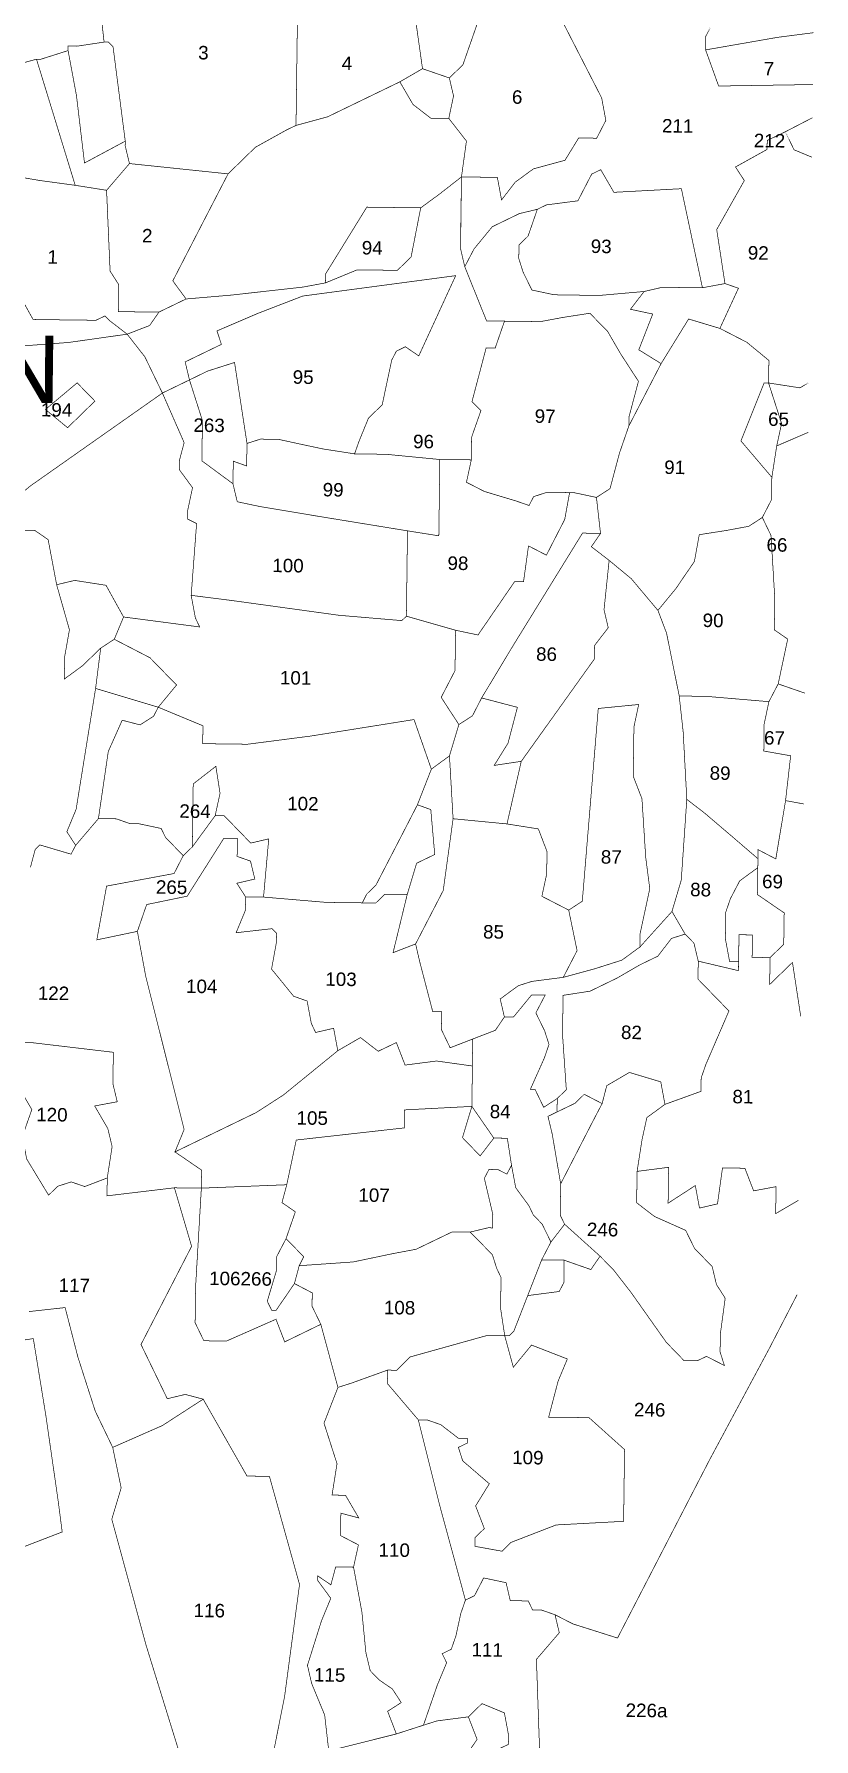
# Model space of a CAD drawing. Header units: metres. Extents: x 259278 to 277237, y 2171369 to 2185379.
# Drawn here: x 276532 to 277221, y 2176650 to 2178156 of the extents above; entities that cross this region are included whole.
import ezdxf

# ---------------------------------------------------------------- set-up
doc = ezdxf.new("R2010")
doc.units = ezdxf.units.M
doc.header["$MEASUREMENT"] = 0
for name, color, linetype in [('SURVEY NO.', 7, 'Continuous'), ('SURVEY PLOT BOUNDARY', 35, 'Continuous'), ('VILLAGE NAME', 3, 'Continuous')]:
    doc.layers.add(name, color=color, linetype=linetype)
doc.styles.add('PDF Arial', font='arial.ttf')

msp = doc.modelspace()

# ---------------------------------------------------------------- linework, layer by layer
at = {"layer": 'SURVEY PLOT BOUNDARY', "lineweight": 18, "const_width": 0.595}
for points in [[(276944.4, 2178255.5), (276980, 2178255), (276983.4, 2178211.4), (276987.3, 2178199.4), (276979, 2178175.7), (276967, 2178168), (276923.4, 2178164.6), (276911, 2178129), (276899, 2178117.3), (276875.3, 2178125.5), (276868, 2178177.2), (276804.5, 2178170.1), (276780.9, 2178182.3), (276762, 2178257.9), (276774, 2178261.7), (276809.7, 2178265.2), (276817.8, 2178277), (276845.3, 2178260.8), (276849.7, 2178292.4), (276885.2, 2178280.1), (276885, 2178264.2)], [(276899, 2178117.3), (276911, 2178129), (276923.4, 2178164.6), (276967, 2178168), (276979, 2178175.7), (276987.3, 2178199.4), (276983.4, 2178211.4), (277019.1, 2178206.9), (277018.7, 2178175.2), (276998.7, 2178167.6), (277033.5, 2178099.7), (277037.2, 2178079.8), (277029.1, 2178064.1), (277013.2, 2178064.3), (277001.1, 2178044.6), (276973.2, 2178037), (276957.2, 2178025.3), (276945.1, 2178009.6), (276941.4, 2178029.5), (276909.7, 2178029.9), (276914.1, 2178061.6), (276898.5, 2178081.6), (276902.7, 2178101.4)], [(276763.6, 2178075.4), (276764.9, 2178174.6), (276780.9, 2178182.3), (276804.5, 2178170.1), (276868, 2178177.2), (276875.3, 2178125.5), (276855.3, 2178113.9), (276791.5, 2178083)], [(276568.6, 2178022.5), (276534.4, 2178133.9), (276538.4, 2178133.9), (276562.3, 2178141.5), (276569.7, 2178101.8), (276576.8, 2178042.2), (276612.8, 2178061.5), (276612.7, 2178057.6), (276616.5, 2178041.7), (276596.3, 2178018.1)], [(276612.8, 2178061.5), (276576.8, 2178042.2), (276569.7, 2178101.8), (276562.3, 2178141.5), (276562.3, 2178145.5), (276570.2, 2178145.4), (276594.1, 2178149), (276598, 2178149), (276602, 2178145)], [(276614.5, 2177891), (276562.9, 2177883.7), (276384.3, 2177870.2), (276322.2, 2177978.1), (276346.5, 2178017.4), (276362.7, 2178037), (276354.8, 2178045.1), (276383.2, 2178092.3), (276534.4, 2178133.9), (276568.6, 2178022.5), (276537, 2178026.8), (276461.8, 2178039.7), (276461.4, 2178008), (276461.2, 2177992.1), (276429.2, 2177968.8), (276445, 2177964.6), (276484.6, 2177964.1), (276500.4, 2177959.9), (276515.9, 2177931.9), (276531.4, 2177904), (276567.1, 2177903.5), (276586.9, 2177903.3), (276594.9, 2177907.1), (276598.8, 2177903.1)], [(276898.5, 2178081.6), (276882.6, 2178081.8), (276866.9, 2178093.9), (276855.3, 2178113.9), (276875.3, 2178125.5), (276899, 2178117.3), (276902.7, 2178101.4)], [(276898.5, 2178081.6), (276914.1, 2178061.6), (276909.7, 2178029.9), (276889.7, 2178014.3), (276873.7, 2178002.6), (276826.1, 2178003.2), (276789.7, 2177944.2), (276789.6, 2177936.3), (276769.7, 2177932.6), (276706.2, 2177925.5), (276666.5, 2177922.1), (276654.8, 2177938.1), (276683.2, 2177993.2), (276699.5, 2178024.7), (276703.6, 2178032.6), (276727.7, 2178056.1), (276755.6, 2178071.6), (276763.6, 2178075.4), (276791.5, 2178083), (276855.3, 2178113.9), (276866.9, 2178093.9), (276882.6, 2178081.8)], [(277195.7, 2178069.8), (277203.4, 2178053.9), (277219.2, 2178047.3), (277203.4, 2178053.9)], [(276568.6, 2178022.5), (276596.3, 2178018.1), (276599.4, 2177946.7), (276607.1, 2177934.7), (276606.8, 2177910.9), (276642.5, 2177910.5), (276634.4, 2177898.7), (276614.5, 2177891), (276598.8, 2177903.1), (276594.9, 2177907.1), (276586.9, 2177903.3), (276567.1, 2177903.5), (276531.4, 2177904), (276515.9, 2177931.9), (276500.4, 2177959.9), (276484.6, 2177964.1), (276445, 2177964.6), (276429.2, 2177968.8), (276461.2, 2177992.1), (276461.4, 2178008), (276461.8, 2178039.7), (276537, 2178026.8)], [(276703.6, 2178032.6), (276699.5, 2178024.7), (276683.2, 2177993.2), (276654.8, 2177938.1), (276666.5, 2177922.1), (276642.5, 2177910.5), (276606.8, 2177910.9), (276607.1, 2177934.7), (276599.4, 2177946.7), (276596.3, 2178018.1), (276616.5, 2178041.7)], [(276947.7, 2177902.5), (276939.5, 2177878.8), (276931.5, 2177878.9), (276919, 2177831.5), (276926.9, 2177823.5), (276922.7, 2177811.6), (276918.6, 2177799.8), (276918.4, 2177780), (276890.6, 2177780.3), (276843.1, 2177784.9), (276815.3, 2177785.3), (276819.5, 2177797.1), (276827.6, 2177816.9), (276839.7, 2177828.6), (276843.9, 2177848.4), (276848.1, 2177868.1), (276852.2, 2177876), (276860.2, 2177879.9), (276872, 2177871.8), (276904.6, 2177942.7), (276769.6, 2177924.7), (276729.7, 2177909.3), (276693.8, 2177893.9), (276697.7, 2177882), (276665.7, 2177866.5), (276669.5, 2177850.6), (276645.6, 2177839), (276630.1, 2177871), (276614.5, 2177891), (276634.4, 2177898.7), (276642.5, 2177910.5), (276666.5, 2177922.1), (276706.2, 2177925.5), (276769.7, 2177932.6), (276789.6, 2177936.3), (276817.5, 2177947.8), (276853.1, 2177947.4), (276865.2, 2177959.1), (276873.7, 2178002.6), (276889.7, 2178014.3), (276909.7, 2178029.9), (276909.1, 2177986.3), (276908.9, 2177966.5), (276912.6, 2177950.6), (276931.9, 2177902.7)], [(277032.7, 2178036.3), (277044.3, 2178016.3), (277103.9, 2178019.5), (277122.5, 2177932), (277086.9, 2177932.4), (277071, 2177928.7), (277031.3, 2177925.2), (276991.6, 2177925.8), (276971.9, 2177930), (276964.1, 2177945.9), (276960.3, 2177957.9), (276960.5, 2177969.8), (276968.5, 2177977.6), (276976.7, 2178001.3), (276984.7, 2178005.2), (277012.5, 2178008.8), (277024.7, 2178032.4)], [(276865.2, 2177959.1), (276853.1, 2177947.4), (276817.5, 2177947.8), (276789.6, 2177936.3), (276789.7, 2177944.2), (276826.1, 2178003.2), (276873.7, 2178002.6)], [(277071, 2177928.7), (277058.9, 2177913), (277078.6, 2177908.8), (277066.3, 2177877.2), (277086, 2177865), (277057.5, 2177809.9), (277057.6, 2177817.8), (277066, 2177849.4), (277050.4, 2177873.4), (277038.8, 2177893.4), (277023.1, 2177909.5), (276999.3, 2177905.8), (276979.4, 2177902.1), (276947.7, 2177902.5), (276931.9, 2177902.7), (276912.6, 2177950.6), (276920.8, 2177966.3), (276936.9, 2177985.9), (276960.8, 2177997.5), (276976.7, 2178001.3), (276968.5, 2177977.6), (276960.5, 2177969.8), (276960.3, 2177957.9), (276964.1, 2177945.9), (276971.9, 2177930), (276991.6, 2177925.8), (277031.3, 2177925.2)], [(276904.6, 2177942.7), (276872, 2177871.8), (276860.2, 2177879.9), (276852.2, 2177876), (276848.1, 2177868.1), (276843.9, 2177848.4), (276839.7, 2177828.6), (276827.6, 2177816.9), (276819.5, 2177797.1), (276815.3, 2177785.3), (276787.6, 2177789.6), (276767.9, 2177793.8), (276748.1, 2177798.1), (276732.2, 2177798.3), (276720.3, 2177794.5), (276713, 2177842.1), (276709.3, 2177866), (276685.5, 2177858.4), (276669.5, 2177850.6), (276665.7, 2177866.5), (276697.7, 2177882), (276693.8, 2177893.9), (276729.7, 2177909.3), (276769.6, 2177924.7)], [(277137.9, 2177896.1), (277110.3, 2177904.4), (277086, 2177865), (277066.3, 2177877.2), (277078.6, 2177908.8), (277058.9, 2177913), (277071, 2177928.7), (277086.9, 2177932.4), (277122.5, 2177932), (277142.4, 2177935.7), (277154.3, 2177931.6)], [(277057.5, 2177809.9), (277049.3, 2177786.2), (277045.1, 2177770.4), (277040.9, 2177754.6), (277028.9, 2177746.8), (277009.2, 2177751), (277005.2, 2177751.1), (276985.4, 2177751.4), (276973.4, 2177747.5), (276969.4, 2177739.7), (276957.5, 2177743.8), (276929.9, 2177752.1), (276914.1, 2177760.2), (276918.4, 2177780), (276918.6, 2177799.8), (276922.7, 2177811.6), (276926.9, 2177823.5), (276919, 2177831.5), (276931.5, 2177878.9), (276939.5, 2177878.8), (276947.7, 2177902.5), (276979.4, 2177902.1), (276999.3, 2177905.8), (277023.1, 2177909.5), (277038.8, 2177893.4), (277050.4, 2177873.4), (277066, 2177849.4), (277057.6, 2177817.8)], [(277175.4, 2177729.1), (277163.4, 2177721.3), (277143.5, 2177717.6), (277119.7, 2177713.9), (277115.4, 2177690.2), (277107.3, 2177678.4), (277099.3, 2177666.6), (277083.2, 2177647), (277059.7, 2177675), (277040.1, 2177691.2), (277024.4, 2177703.3), (277032.5, 2177715), (277028.9, 2177746.8), (277040.9, 2177754.6), (277045.1, 2177770.4), (277049.3, 2177786.2), (277057.5, 2177809.9), (277086, 2177865), (277110.3, 2177904.4), (277137.9, 2177896.1), (277161.6, 2177883.9), (277181.2, 2177867.8), (277180.9, 2177847.9), (277177, 2177848), (277156.5, 2177796.7), (277183.8, 2177764.6), (277183.5, 2177744.8)], [(276630.1, 2177871), (276645.6, 2177839), (276529.5, 2177757.3), (276505.5, 2177737.8), (276473.5, 2177722.3), (276465.5, 2177714.5), (276433.5, 2177695.1), (276405.7, 2177691.5), (276381.9, 2177687.8), (276374.2, 2177707.8), (276326.7, 2177712.3), (276302.9, 2177708.7), (276255.2, 2177697.4), (276263.8, 2177752.8), (276283.7, 2177760.5), (276340, 2177819.2), (276356.2, 2177842.8), (276384.3, 2177870.2), (276562.9, 2177883.7), (276614.5, 2177891)], [(276707.9, 2177758.9), (276680.5, 2177779.1), (276680.8, 2177806.9), (276680.9, 2177814.8), (276669.5, 2177850.6), (276685.5, 2177858.4), (276709.3, 2177866), (276713, 2177842.1), (276720.3, 2177794.5), (276720, 2177774.6), (276708.2, 2177778.8)], [(276707.9, 2177758.9), (276711.7, 2177743), (276731.5, 2177738.8), (276782.9, 2177730.2), (276862, 2177717.3), (276861.1, 2177641.9), (276857, 2177638), (276801.6, 2177642.7), (276706.6, 2177655.8), (276671, 2177660.3), (276675.8, 2177723.7), (276667.9, 2177727.7), (276668, 2177735.7), (276672.2, 2177755.4), (276660.5, 2177771.4), (276660.6, 2177779.4), (276664.8, 2177795.2), (276645.6, 2177839), (276669.5, 2177850.6), (276680.9, 2177814.8), (276680.8, 2177806.9), (276680.5, 2177779.1)], [(276611.3, 2177641.2), (276595.8, 2177669.2), (276568.1, 2177673.5), (276552.2, 2177669.7), (276544.7, 2177709.5), (276533, 2177717.6), (276509.2, 2177717.9), (276473.5, 2177722.3), (276505.5, 2177737.8), (276529.5, 2177757.3), (276645.6, 2177839), (276664.8, 2177795.2), (276660.6, 2177779.4), (276660.5, 2177771.4), (276672.2, 2177755.4), (276668, 2177735.7), (276667.9, 2177727.7), (276675.8, 2177723.7), (276671, 2177660.3), (276674.7, 2177640.4), (276678.5, 2177632.4)], [(276586, 2177831.9), (276570.3, 2177848), (276542.3, 2177824.5), (276561.9, 2177808.4)], [(276586, 2177831.9), (276561.9, 2177808.4), (276542.3, 2177824.5), (276570.3, 2177848)], [(277183.8, 2177764.6), (277156.5, 2177796.7), (277177, 2177848), (277180.9, 2177847.9), (277192.4, 2177812.1), (277188.1, 2177792.3)], [(277216.6, 2177848.3), (277208.6, 2177843.6), (277180.9, 2177847.9), (277208.6, 2177843.6)], [(276815.3, 2177785.3), (276843.1, 2177784.9), (276890.6, 2177780.3), (276889.7, 2177712.9), (276862, 2177717.3), (276782.9, 2177730.2), (276731.5, 2177738.8), (276711.7, 2177743), (276707.9, 2177758.9), (276708.2, 2177778.8), (276720, 2177774.6), (276720.3, 2177794.5), (276732.2, 2177798.3), (276748.1, 2177798.1), (276767.9, 2177793.8), (276787.6, 2177789.6)], [(276918.4, 2177780), (276914.1, 2177760.2), (276929.9, 2177752.1), (276957.5, 2177743.8), (276969.4, 2177739.7), (276973.4, 2177747.5), (276985.4, 2177751.4), (277005.2, 2177751.1), (277000.9, 2177727.4), (276984.7, 2177695.8), (276968.9, 2177704), (276964.5, 2177672.3), (276956.6, 2177672.4), (276924.3, 2177625.3), (276904.5, 2177629.5), (276861.1, 2177641.9), (276862, 2177717.3), (276889.7, 2177712.9), (276890.6, 2177780.3)], [(277028.9, 2177746.8), (277032.5, 2177715), (277016.6, 2177715.3), (276955.9, 2177616.9), (276927.5, 2177569.7), (276919.4, 2177553.9), (276907.4, 2177546.2), (276891.8, 2177570.2), (276904, 2177593.8), (276904.5, 2177629.5), (276924.3, 2177625.3), (276956.6, 2177672.4), (276964.5, 2177672.3), (276968.9, 2177704), (276984.7, 2177695.8), (277000.9, 2177727.4), (277005.2, 2177751.1), (277009.2, 2177751)], [(277181.2, 2177566.4), (277125.8, 2177571.1), (277102, 2177571.4), (277090.8, 2177627), (277083.2, 2177647), (277099.3, 2177666.6), (277107.3, 2177678.4), (277115.4, 2177690.2), (277119.7, 2177713.9), (277143.5, 2177717.6), (277163.4, 2177721.3), (277175.4, 2177729.1), (277183.1, 2177713.1), (277186.4, 2177657.5), (277186, 2177629.8), (277197.8, 2177621.7), (277189.4, 2177582.1)], [(276927.5, 2177569.7), (276955.9, 2177616.9), (277016.6, 2177715.3), (277032.5, 2177715), (277024.4, 2177703.3), (277040.1, 2177691.2), (277035.6, 2177647.6), (277039.3, 2177631.7), (277027.2, 2177616), (277027.1, 2177604.1), (276962.5, 2177513.7), (276938.6, 2177510.1), (276950.8, 2177529.7), (276959.1, 2177561.4)], [(276949.9, 2177458.4), (276962.5, 2177513.7), (277027.1, 2177604.1), (277027.2, 2177616), (277039.3, 2177631.7), (277035.6, 2177647.6), (277040.1, 2177691.2), (277059.7, 2177675), (277083.2, 2177647), (277090.8, 2177627), (277102, 2177571.4), (277105.5, 2177539.6), (277108.7, 2177480.1), (277103.8, 2177408.8), (277095.6, 2177381.1), (277067.4, 2177349.8), (277067.5, 2177361.7), (277076, 2177401.2), (277072.4, 2177429), (277069.1, 2177480.6), (277061.4, 2177500.5), (277062, 2177544.1), (277066.2, 2177563.9), (277030.5, 2177560.4), (277016.4, 2177390.1), (277004.4, 2177382.3), (276980.7, 2177394.5), (276985, 2177414.3), (276985.2, 2177434.1), (276977.6, 2177454)], [(276591.1, 2177613.7), (276575, 2177598.1), (276559, 2177586.4), (276559.3, 2177606.2), (276563.5, 2177629.9), (276552.2, 2177669.7), (276568.1, 2177673.5), (276595.8, 2177669.2), (276611.3, 2177641.2), (276603.1, 2177621.5)], [(276904.5, 2177629.5), (276904, 2177593.8), (276891.8, 2177570.2), (276907.4, 2177546.2), (276899.1, 2177518.5), (276883.1, 2177506.8), (276867.8, 2177550.6), (276776.4, 2177536), (276720.8, 2177528.8), (276681.2, 2177529.3), (276681.4, 2177545.1), (276641.9, 2177561.5), (276658.1, 2177581.1), (276634.6, 2177605.2), (276603.1, 2177621.5), (276611.3, 2177641.2), (276678.5, 2177632.4), (276674.7, 2177640.4), (276671, 2177660.3), (276706.6, 2177655.8), (276801.6, 2177642.7), (276857, 2177638), (276861.1, 2177641.9)], [(276586.6, 2177578.1), (276591.1, 2177613.7), (276603.1, 2177621.5), (276634.6, 2177605.2), (276658.1, 2177581.1), (276641.9, 2177561.5)], [(276641.9, 2177561.5), (276637.9, 2177553.6), (276625.9, 2177545.9), (276610.1, 2177550), (276597.8, 2177522.4), (276589.1, 2177463.1), (276569, 2177439.5), (276561.2, 2177451.5), (276569.4, 2177471.3), (276586.6, 2177578.1)], [(276962.5, 2177513.7), (276949.9, 2177458.4), (276902.3, 2177463), (276899.1, 2177518.5), (276907.4, 2177546.2), (276919.4, 2177553.9), (276927.5, 2177569.7), (276959.1, 2177561.4), (276950.8, 2177529.7), (276938.6, 2177510.1)], [(277067.4, 2177349.8), (277051.4, 2177338.1), (277027.5, 2177330.5), (276999.6, 2177322.9), (277011.8, 2177346.5), (277004.4, 2177382.3), (277016.4, 2177390.1), (277030.5, 2177560.4), (277066.2, 2177563.9), (277062, 2177544.1), (277061.4, 2177500.5), (277069.1, 2177480.6), (277072.4, 2177429), (277076, 2177401.2), (277067.5, 2177361.7)], [(277195.9, 2177479), (277187.3, 2177427.5), (277171.6, 2177435.7), (277171.5, 2177427.7), (277148, 2177447.9), (277124.4, 2177468), (277108.7, 2177480.1), (277105.5, 2177539.6), (277102, 2177571.4), (277125.8, 2177571.1), (277181.2, 2177566.4), (277177, 2177546.6), (277176.7, 2177522.8), (277200.4, 2177518.6)], [(276883.1, 2177506.8), (276870.8, 2177475.3), (276858.6, 2177451.6), (276834.2, 2177404.4), (276826.1, 2177396.5), (276822.1, 2177388.7), (276790.4, 2177389.1), (276734.9, 2177393.8), (276739.5, 2177445.2), (276723.6, 2177441.5), (276700.2, 2177465.6), (276692.2, 2177465.7), (276696.5, 2177485.5), (276692.8, 2177509.3), (276672.8, 2177493.7), (276672.2, 2177450.1), (276672.1, 2177438.2), (276664, 2177430.4), (276648.4, 2177446.4), (276644.5, 2177454.4), (276624.7, 2177458.6), (276616.8, 2177458.7), (276605, 2177462.9), (276589.1, 2177463.1), (276597.8, 2177522.4), (276610.1, 2177550), (276625.9, 2177545.9), (276637.9, 2177553.6), (276641.9, 2177561.5), (276681.4, 2177545.1), (276681.2, 2177529.3), (276720.8, 2177528.8), (276776.4, 2177536), (276867.8, 2177550.6)], [(276869.2, 2177352.4), (276849.3, 2177344.7), (276861.8, 2177396.1), (276870.1, 2177423.7), (276886.1, 2177431.4), (276882.6, 2177471.1), (276870.8, 2177475.3), (276883.1, 2177506.8), (276899.1, 2177518.5), (276902.3, 2177463), (276893.6, 2177399.6)], [(276692.2, 2177465.7), (276672.1, 2177438.2), (276672.2, 2177450.1), (276672.8, 2177493.7), (276692.8, 2177509.3), (276696.5, 2177485.5)], [(276861.8, 2177396.1), (276842, 2177396.3), (276834, 2177388.5), (276822.1, 2177388.7), (276826.1, 2177396.5), (276834.2, 2177404.4), (276858.6, 2177451.6), (276870.8, 2177475.3), (276882.6, 2177471.1), (276886.1, 2177431.4), (276870.1, 2177423.7)], [(277171.5, 2177427.7), (277171.4, 2177419.8), (277155.4, 2177408.1), (277147.2, 2177392.4), (277143.1, 2177380.5), (277142.8, 2177356.7), (277146.5, 2177336.8), (277154.4, 2177336.7), (277154.3, 2177328.8), (277118.8, 2177337.2), (277115, 2177353.1), (277107.2, 2177361.1), (277095.6, 2177381.1), (277103.8, 2177408.8), (277108.7, 2177480.1), (277124.4, 2177468), (277148, 2177447.9)], [(276623.5, 2177363.5), (276587.7, 2177356), (276596.3, 2177403.5), (276655.9, 2177414.6), (276664, 2177430.4), (276672.1, 2177438.2), (276692.2, 2177465.7), (276700.2, 2177465.6), (276723.6, 2177441.5), (276739.5, 2177445.2), (276734.9, 2177393.8), (276719.1, 2177394), (276711.3, 2177406), (276727.2, 2177409.7), (276723.4, 2177425.6), (276711.6, 2177429.7), (276711.8, 2177445.6), (276699.9, 2177445.8), (276667.5, 2177394.6), (276631.7, 2177387.2)], [(277004.4, 2177382.3), (277011.8, 2177346.5), (276999.6, 2177322.9), (276971.8, 2177319.3), (276959.9, 2177315.5), (276943.9, 2177303.8), (276947.6, 2177287.9), (276939.6, 2177276.1), (276919.6, 2177268.4), (276899.7, 2177260.7), (276892, 2177276.7), (276892.2, 2177292.6), (276884.3, 2177292.7), (276872.9, 2177336.4), (276869.2, 2177352.4), (276893.6, 2177399.6), (276902.3, 2177463), (276949.9, 2177458.4), (276977.6, 2177454), (276985.2, 2177434.1), (276985, 2177414.3), (276980.7, 2177394.5)], [(276719.1, 2177394), (276718.9, 2177382.1), (276710.7, 2177362.3), (276742.5, 2177365.9), (276746.4, 2177361.9), (276746.3, 2177353.9), (276742, 2177330.2), (276761.5, 2177306.2), (276773.4, 2177302), (276777.1, 2177282.2), (276780.9, 2177274.2), (276796.8, 2177277.9), (276800.5, 2177258.1), (276752.5, 2177219), (276728.5, 2177203.5), (276656.7, 2177168.7), (276664.8, 2177188.5), (276630.9, 2177323.7), (276623.5, 2177363.5), (276631.7, 2177387.2), (276667.5, 2177394.6), (276699.9, 2177445.8), (276711.8, 2177445.6), (276711.6, 2177429.7), (276723.4, 2177425.6), (276727.2, 2177409.7), (276711.3, 2177406)], [(277182.2, 2177340.3), (277166.4, 2177340.6), (277166.6, 2177360.4), (277154.8, 2177360.5), (277154.4, 2177336.7), (277146.5, 2177336.8), (277142.8, 2177356.7), (277143.1, 2177380.5), (277147.2, 2177392.4), (277155.4, 2177408.1), (277171.4, 2177419.8), (277171.1, 2177396), (277194.7, 2177379.8), (277194.3, 2177352.1)], [(276734.9, 2177393.8), (276790.4, 2177389.1), (276822.1, 2177388.7), (276834, 2177388.5), (276842, 2177396.3), (276861.8, 2177396.1), (276849.3, 2177344.7), (276869.2, 2177352.4), (276872.9, 2177336.4), (276884.3, 2177292.7), (276892.2, 2177292.6), (276892, 2177276.7), (276899.7, 2177260.7), (276919.6, 2177268.4), (276919.3, 2177244.6), (276887.7, 2177249), (276859.9, 2177245.4), (276852.2, 2177265.3), (276836.2, 2177257.6), (276820.5, 2177269.7), (276800.5, 2177258.1), (276796.8, 2177277.9), (276780.9, 2177274.2), (276777.1, 2177282.2), (276773.4, 2177302), (276761.5, 2177306.2), (276742, 2177330.2), (276746.3, 2177353.9), (276746.4, 2177361.9), (276742.5, 2177365.9), (276710.7, 2177362.3), (276718.9, 2177382.1), (276719.1, 2177394)], [(276994.3, 2177215.9), (276982.3, 2177208.1), (276974.6, 2177224.1), (276970.6, 2177224.1), (276982.9, 2177251.7), (276987, 2177263.6), (276983.2, 2177275.5), (276975.4, 2177291.5), (276983.6, 2177307.2), (276971.7, 2177307.4), (276955.6, 2177287.8), (276947.6, 2177287.9), (276943.9, 2177303.8), (276959.9, 2177315.5), (276971.8, 2177319.3), (276999.6, 2177322.9), (277027.5, 2177330.5), (277051.4, 2177338.1), (277067.4, 2177349.8), (277095.6, 2177381.1), (277107.2, 2177361.1), (277095.2, 2177357.3), (277083.1, 2177341.6), (277067.2, 2177333.9), (277047.2, 2177322.3), (277023.3, 2177310.7), (276999.4, 2177307), (276999, 2177271.4), (277002.3, 2177223.7)], [(277118.8, 2177337.2), (277118.6, 2177321.3), (277145.9, 2177293.2), (277125.5, 2177245.9), (277121.4, 2177234.1), (277121.2, 2177222.2), (277089.4, 2177210.7), (277085.7, 2177230.6), (277058, 2177238.9), (277038, 2177227.2), (277033.9, 2177211.4), (277018.1, 2177219.6), (277010.1, 2177211.7), (276994.1, 2177204), (276994.3, 2177215.9), (277002.3, 2177223.7), (276999, 2177271.4), (276999.4, 2177307), (277023.3, 2177310.7), (277047.2, 2177322.3), (277067.2, 2177333.9), (277083.1, 2177341.6), (277095.2, 2177357.3), (277107.2, 2177361.1), (277115, 2177353.1)], [(276974.6, 2177224.1), (276982.3, 2177208.1), (276994.3, 2177215.9), (276994.1, 2177204), (276986.1, 2177200.1), (276989.9, 2177184.2), (276997.3, 2177140.5), (276997, 2177116.7), (276996.9, 2177112.8), (277000.8, 2177104.8), (276988.7, 2177089.1), (276980.9, 2177105), (276973.1, 2177113.1), (276969.3, 2177121.1), (276957.6, 2177137.1), (276953.9, 2177156.9), (276950.2, 2177180.8), (276938.3, 2177180.9), (276918.9, 2177208.9), (276919.2, 2177232.7), (276919.3, 2177244.6), (276919.6, 2177268.4), (276939.6, 2177276.1), (276947.6, 2177287.9), (276955.6, 2177287.8), (276971.7, 2177307.4), (276983.6, 2177307.2), (276975.4, 2177291.5), (276983.2, 2177275.5), (276987, 2177263.6), (276982.9, 2177251.7), (276970.6, 2177224.1)], [(276596.9, 2177145.7), (276577, 2177138.1), (276565.1, 2177142.2), (276553.2, 2177138.4), (276545.1, 2177130.5), (276525.7, 2177162.5), (276522, 2177182.4), (276526.1, 2177194.2), (276530.3, 2177206.1), (276518.6, 2177226.1), (276502.8, 2177226.3), (276491.2, 2177254.2), (276495.4, 2177266), (276527.1, 2177265.6), (276602.3, 2177256.7), (276602.1, 2177244.8), (276601.9, 2177228.9), (276605.7, 2177213), (276585.8, 2177209.3), (276597.4, 2177189.3), (276601.2, 2177173.4)], [(276820.5, 2177269.7), (276836.2, 2177257.6), (276852.2, 2177265.3), (276859.9, 2177245.4), (276887.7, 2177249), (276919.3, 2177244.6), (276919.2, 2177232.7), (276918.9, 2177208.9), (276859.3, 2177205.8), (276859.1, 2177189.9), (276763.8, 2177179.2), (276755.4, 2177139.7), (276680, 2177136.7), (276680.2, 2177152.6), (276656.7, 2177168.7), (276728.5, 2177203.5), (276752.5, 2177219), (276800.5, 2177258.1)], [(277064.8, 2177151.5), (277064.4, 2177123.8), (277080.1, 2177111.7), (277107.7, 2177099.4), (277115.5, 2177083.5), (277131.1, 2177067.4), (277134.9, 2177051.5), (277142.6, 2177039.5), (277138.3, 2177007.8), (277138.1, 2176992), (277141.9, 2176980), (277126.1, 2176988.1), (277118.1, 2176984.3), (277106.2, 2176984.4), (277090.6, 2177000.5), (277059.5, 2177044.5), (277043.9, 2177064.6), (277032.1, 2177076.6), (277000.8, 2177104.8), (276996.9, 2177112.8), (276997, 2177116.7), (276997.3, 2177140.5), (277025.7, 2177195.7), (277033.9, 2177211.4), (277038, 2177227.2), (277058, 2177238.9), (277085.7, 2177230.6), (277089.4, 2177210.7), (277073.4, 2177199), (277069.1, 2177179.2)], [(277033.9, 2177211.4), (277025.7, 2177195.7), (276997.3, 2177140.5), (276989.9, 2177184.2), (276986.1, 2177200.1), (276994.1, 2177204), (277010.1, 2177211.7), (277018.1, 2177219.6)], [(276938.3, 2177180.9), (276950.2, 2177180.8), (276953.9, 2177156.9), (276949.8, 2177149.1), (276941.9, 2177153.1), (276934, 2177153.2), (276929.9, 2177145.4), (276937.4, 2177113.5), (276937.3, 2177101.6), (276933.3, 2177101.7), (276917.4, 2177097.9), (276901.6, 2177098.1), (276869.6, 2177082.7), (276849.8, 2177079), (276814, 2177071.5), (276766.4, 2177068.2), (276770.4, 2177076.1), (276754.8, 2177092.1), (276763, 2177115.8), (276751.2, 2177123.9), (276755.4, 2177139.7), (276763.8, 2177179.2), (276859.1, 2177189.9), (276859.3, 2177205.8), (276918.9, 2177208.9), (276910.6, 2177181.3), (276926.2, 2177165.2)], [(276938.3, 2177180.9), (276926.2, 2177165.2), (276910.6, 2177181.3), (276918.9, 2177208.9)], [(276988.7, 2177089.1), (276980.5, 2177073.3), (276968.2, 2177041.8), (276955.9, 2177010.2), (276951.9, 2177006.3), (276947.9, 2177006.3), (276944.3, 2177030.2), (276944.6, 2177057.9), (276940.8, 2177065.9), (276937, 2177077.9), (276917.4, 2177097.9), (276933.3, 2177101.7), (276937.3, 2177101.6), (276937.4, 2177113.5), (276929.9, 2177145.4), (276934, 2177153.2), (276941.9, 2177153.1), (276949.8, 2177149.1), (276953.9, 2177156.9), (276957.6, 2177137.1), (276969.3, 2177121.1), (276973.1, 2177113.1), (276980.9, 2177105)], [(276754.8, 2177092.1), (276746.6, 2177076.4), (276746.5, 2177064.5), (276738.2, 2177036.8), (276742.1, 2177028.8), (276746, 2177028.8), (276762.2, 2177052.4), (276777.9, 2177044.2), (276777.8, 2177032.3), (276785.5, 2177016.4), (276753.6, 2177000.9), (276745.9, 2177020.9), (276702.1, 2177001.6), (276682.2, 2177001.9), (276674.5, 2177017.8), (276674.9, 2177049.5), (276680, 2177136.7), (276755.4, 2177139.7), (276751.2, 2177123.9), (276763, 2177115.8)], [(276947.9, 2177006.3), (276932.1, 2177006.5), (276864.4, 2176987.6), (276852.4, 2176975.8), (276844.5, 2176976), (276812.6, 2176964.5), (276800.6, 2176960.7), (276785.5, 2177016.4), (276777.8, 2177032.3), (276777.9, 2177044.2), (276762.2, 2177052.4), (276766.4, 2177068.2), (276814, 2177071.5), (276849.8, 2177079), (276869.6, 2177082.7), (276901.6, 2177098.1), (276917.4, 2177097.9), (276937, 2177077.9), (276940.8, 2177065.9), (276944.6, 2177057.9), (276944.3, 2177030.2)], [(277032.1, 2177076.6), (277024, 2177064.8), (277012.2, 2177068.9), (277000.3, 2177073.1), (276980.5, 2177073.3), (276988.7, 2177089.1), (277000.8, 2177104.8)], [(276766.4, 2177068.2), (276762.2, 2177052.4), (276746, 2177028.8), (276742.1, 2177028.8), (276738.2, 2177036.8), (276746.5, 2177064.5), (276746.6, 2177076.4), (276754.8, 2177092.1), (276770.4, 2177076.1)], [(277000.3, 2177073.1), (277000.1, 2177053.2), (276996, 2177045.4), (276968.2, 2177041.8), (276980.5, 2177073.3)], [(276947.9, 2177006.3), (276955.5, 2176978.5), (276971.6, 2176998.1), (277003.2, 2176985.8), (276995, 2176966.1), (276986.7, 2176934.4), (277022.3, 2176934), (277053.7, 2176905.8), (277052.9, 2176842.4), (276993.3, 2176839.2), (276953.5, 2176823.8), (276945.5, 2176816), (276921.7, 2176820.3), (276921.8, 2176828.2), (276929.9, 2176836), (276922.2, 2176856), (276934.3, 2176875.6), (276910.8, 2176895.8), (276907, 2176907.7), (276915, 2176911.6), (276915, 2176915.6), (276907.1, 2176915.7), (276891.4, 2176927.8), (276879.6, 2176931.9), (276871.6, 2176932), (276844.3, 2176964.1), (276844.5, 2176976), (276852.4, 2176975.8), (276864.4, 2176987.6), (276932.1, 2177006.5)], [(276455.5, 2176941.4), (276471.4, 2176945.1), (276475.2, 2176933.2), (276494.9, 2176928.9), (276510.9, 2176940.6), (276507.8, 2177000.2), (276531.6, 2177003.8), (276542.6, 2176936.3), (276553.5, 2176860.8), (276557.1, 2176833), (276497.4, 2176810), (276490.2, 2176869.5), (276438.8, 2176882.1), (276451.2, 2176921.6)], [(276871.6, 2176932), (276890.5, 2176856.4), (276913.2, 2176772.8), (276909.1, 2176761), (276904.8, 2176741.2), (276900.7, 2176729.4), (276892.7, 2176725.5), (276896.6, 2176717.5), (276888.4, 2176697.8), (276876.1, 2176662.3), (276852.2, 2176654.6), (276844.5, 2176674.6), (276856.5, 2176682.3), (276848.7, 2176694.3), (276836.9, 2176702.4), (276829.1, 2176710.5), (276825.3, 2176726.4), (276821.8, 2176762.1), (276814.4, 2176801.9), (276818.7, 2176821.6), (276802.9, 2176829.8), (276803.2, 2176849.6), (276819, 2176845.4), (276807.3, 2176865.4), (276795.4, 2176865.6), (276799.8, 2176893.3), (276788.3, 2176929.1), (276800.6, 2176960.7), (276812.6, 2176964.5), (276844.5, 2176976), (276844.3, 2176964.1)], [(276601.7, 2176907.7), (276645.6, 2176927), (276681.6, 2176950.3), (276720.3, 2176882.4), (276740.1, 2176882.1), (276766.7, 2176786.6), (276753.5, 2176687.7), (276732.3, 2176580.9), (276716.2, 2176565.2), (276676.8, 2176585.6), (276631.2, 2176732.9), (276600.9, 2176844.3), (276609.2, 2176871.9)], [(276852.2, 2176654.6), (276792.5, 2176639.6), (276788.9, 2176671.3), (276777.4, 2176699.2), (276773.7, 2176715.2), (276786.1, 2176754.6), (276794.3, 2176774.4), (276782.6, 2176790.4), (276782.6, 2176794.3), (276794.4, 2176786.3), (276798.6, 2176802.1), (276814.4, 2176801.9), (276821.8, 2176762.1), (276825.3, 2176726.4), (276829.1, 2176710.5), (276836.9, 2176702.4), (276848.7, 2176694.3), (276856.5, 2176682.3), (276844.5, 2176674.6)], [(276934.3, 2176570.3), (276934.4, 2176578.2), (276922.5, 2176578.4), (276918.8, 2176594.3), (276915, 2176606.2), (276930.8, 2176606), (276927.1, 2176625.9), (276915.4, 2176638), (276923.5, 2176649.8), (276915.8, 2176669.7), (276927.8, 2176681.4), (276947.6, 2176673.2), (276951.3, 2176653.4), (276951.2, 2176645.4), (276943.2, 2176641.6), (276947.1, 2176637.6), (276954.9, 2176625.6), (276954.3, 2176581.9), (276954.1, 2176566.1), (276957.9, 2176550.2), (276942, 2176550.4)]]:
    msp.add_lwpolyline(points, close=True, dxfattribs=at)
for points in [[(276587, 2178212.6), (276594.1, 2178149), (276570.2, 2178145.4), (276562.3, 2178145.5), (276562.3, 2178141.5), (276538.4, 2178133.9), (276534.4, 2178133.9), (276383.2, 2178092.3), (276354.8, 2178045.1), (276362.7, 2178037), (276346.5, 2178017.4), (276322.2, 2177978.1), (276271.4, 2178030.3), (276259.5, 2178034.4), (276236, 2178050.6), (276232.5, 2178086.3), (276221.5, 2178161.8)], [(276764.9, 2178174.6), (276763.6, 2178075.4), (276755.6, 2178071.6), (276727.7, 2178056.1), (276703.6, 2178032.6), (276616.5, 2178041.7), (276612.7, 2178057.6), (276612.8, 2178061.5), (276602, 2178145), (276598, 2178149), (276594.1, 2178149), (276587, 2178212.6)], [(276978.8, 2176637.1), (276975.9, 2176720.5), (276996.1, 2176744), (276992.3, 2176759.9), (277008.1, 2176751.8), (277047.5, 2176739.3), (277128.9, 2176896.9), (277181.7, 2176995.4), (277206.1, 2177042.6), (277181.7, 2176995.4), (277128.9, 2176896.9), (277047.5, 2176739.3), (277008.1, 2176751.8), (276992.3, 2176759.9), (276980.5, 2176764), (276972.5, 2176764.1), (276968.7, 2176772.1), (276952.8, 2176772.3), (276949.1, 2176788.2), (276929.3, 2176792.4), (276921.2, 2176776.7), (276913.2, 2176772.8), (276890.5, 2176856.4), (276871.6, 2176932), (276879.6, 2176931.9), (276891.4, 2176927.8), (276907.1, 2176915.7), (276915, 2176915.6), (276915, 2176911.6), (276907, 2176907.7), (276910.8, 2176895.8), (276934.3, 2176875.6), (276922.2, 2176856), (276929.9, 2176836), (276921.8, 2176828.2), (276921.7, 2176820.3), (276945.5, 2176816), (276953.5, 2176823.8), (276993.3, 2176839.2), (277052.9, 2176842.4), (277053.7, 2176905.8), (277022.3, 2176934), (276986.7, 2176934.4), (276995, 2176966.1), (277003.2, 2176985.8), (276971.6, 2176998.1), (276955.5, 2176978.5), (276947.9, 2177006.3), (276951.9, 2177006.3), (276955.9, 2177010.2), (276968.2, 2177041.8), (276996, 2177045.4), (277000.1, 2177053.2), (277000.3, 2177073.1), (277012.2, 2177068.9), (277024, 2177064.8), (277032.1, 2177076.6), (277043.9, 2177064.6), (277059.5, 2177044.5), (277090.6, 2177000.5), (277106.2, 2176984.4), (277118.1, 2176984.3), (277126.1, 2176988.1), (277141.9, 2176980), (277138.1, 2176992), (277138.3, 2177007.8), (277142.6, 2177039.5), (277134.9, 2177051.5), (277131.1, 2177067.4), (277115.5, 2177083.5), (277107.7, 2177099.4), (277080.1, 2177111.7), (277064.4, 2177123.8), (277064.8, 2177151.5), (277092.6, 2177155.1), (277092.2, 2177123.4), (277116.2, 2177139), (277119.9, 2177119.1), (277135.8, 2177122.8), (277140.2, 2177154.5), (277160, 2177154.3), (277167.7, 2177134.3), (277187.5, 2177138), (277187.2, 2177114.2), (277207.2, 2177125.9), (277187.2, 2177114.2), (277187.5, 2177138), (277167.7, 2177134.3), (277160, 2177154.3), (277140.2, 2177154.5), (277135.8, 2177122.8), (277119.9, 2177119.1), (277116.2, 2177139), (277092.2, 2177123.4), (277092.6, 2177155.1), (277064.8, 2177151.5), (277069.1, 2177179.2), (277073.4, 2177199), (277089.4, 2177210.7), (277121.2, 2177222.2), (277121.4, 2177234.1), (277125.5, 2177245.9), (277145.9, 2177293.2), (277118.6, 2177321.3), (277118.8, 2177337.2), (277154.3, 2177328.8), (277154.8, 2177360.5), (277166.6, 2177360.4), (277166.4, 2177340.6), (277182.2, 2177340.3), (277181.9, 2177316.6), (277202, 2177336.1), (277209.3, 2177288.4), (277202, 2177336.1), (277181.9, 2177316.6), (277182.2, 2177340.3), (277194.3, 2177352.1), (277194.7, 2177379.8), (277171.1, 2177396), (277171.6, 2177435.7), (277187.3, 2177427.5), (277195.9, 2177479), (277211.8, 2177476.1), (277195.9, 2177479), (277200.4, 2177518.6), (277176.7, 2177522.8), (277177, 2177546.6), (277181.2, 2177566.4), (277189.4, 2177582.1), (277213, 2177573.9), (277189.4, 2177582.1), (277197.8, 2177621.7), (277186, 2177629.8), (277186.4, 2177657.5), (277183.1, 2177713.1), (277175.4, 2177729.1), (277183.5, 2177744.8), (277183.8, 2177764.6), (277188.1, 2177792.3), (277216, 2177804.3), (277188.1, 2177792.3), (277192.4, 2177812.1), (277180.9, 2177847.9), (277181.2, 2177867.8), (277161.6, 2177883.9), (277137.9, 2177896.1), (277154.3, 2177931.6), (277142.4, 2177935.7), (277135.1, 2177983.4), (277159.5, 2178026.7), (277151.7, 2178038.7), (277179.6, 2178054.2), (277179.7, 2178062.1), (277195.7, 2178069.8), (277219.7, 2178082.2), (277195.7, 2178069.8), (277179.7, 2178062.1), (277179.6, 2178054.2), (277151.7, 2178038.7), (277159.5, 2178026.7), (277135.1, 2177983.4), (277142.4, 2177935.7), (277122.5, 2177932), (277103.9, 2178019.5), (277044.3, 2178016.3), (277032.7, 2178036.3), (277024.7, 2178032.4), (277012.5, 2178008.8), (276984.7, 2178005.2), (276976.7, 2178001.3), (276960.8, 2177997.5), (276936.9, 2177985.9), (276920.8, 2177966.3), (276912.6, 2177950.6), (276908.9, 2177966.5), (276909.7, 2178029.9), (276941.4, 2178029.5), (276945.1, 2178009.6), (276957.2, 2178025.3), (276973.2, 2178037), (277001.1, 2178044.6), (277013.2, 2178064.3), (277029.1, 2178064.1), (277037.2, 2178079.8), (277033.5, 2178099.7), (276998.7, 2178167.6)], [(277129.5, 2178161.9), (277125.4, 2178154), (277125.3, 2178142.1), (277136.8, 2178110.2), (277220, 2178111.5), (277136.8, 2178110.2), (277125.3, 2178142.1), (277188.9, 2178153.2), (277220.6, 2178157.3), (277188.9, 2178153.2), (277125.3, 2178142.1), (277125.4, 2178154), (277129.5, 2178161.9)], [(276509.2, 2177717.9), (276533, 2177717.6), (276544.7, 2177709.5), (276552.2, 2177669.7), (276563.5, 2177629.9), (276559.3, 2177606.2), (276559, 2177586.4), (276575, 2177598.1), (276591.1, 2177613.7), (276586.6, 2177578.1), (276569.4, 2177471.3), (276561.2, 2177451.5), (276569, 2177439.5), (276564.9, 2177431.7), (276537.3, 2177439.9), (276533.3, 2177436), (276529.1, 2177420.2)], [(276529.1, 2177420.2), (276533.3, 2177436), (276537.3, 2177439.9), (276564.9, 2177431.7), (276569, 2177439.5), (276589.1, 2177463.1), (276605, 2177462.9), (276616.8, 2177458.7), (276624.7, 2177458.6), (276644.5, 2177454.4), (276648.4, 2177446.4), (276664, 2177430.4), (276655.9, 2177414.6), (276596.3, 2177403.5), (276587.7, 2177356), (276623.5, 2177363.5), (276630.9, 2177323.7), (276664.8, 2177188.5), (276656.7, 2177168.7), (276680.2, 2177152.6), (276680, 2177136.7), (276656.2, 2177137), (276596.7, 2177129.9), (276596.9, 2177145.7), (276601.2, 2177173.4), (276597.4, 2177189.3), (276585.8, 2177209.3), (276605.7, 2177213), (276601.9, 2177228.9), (276602.1, 2177244.8), (276602.3, 2177256.7), (276527.1, 2177265.6)], [(276525.7, 2177162.5), (276545.1, 2177130.5), (276553.2, 2177138.4), (276565.1, 2177142.2), (276577, 2177138.1), (276596.9, 2177145.7), (276596.7, 2177129.9), (276656.2, 2177137), (276671.4, 2177085.3), (276626.7, 2176998.6), (276649.9, 2176950.7), (276665.8, 2176954.5), (276681.6, 2176950.3), (276645.6, 2176927), (276601.7, 2176907.7), (276586.3, 2176939.7), (276571, 2176987.4), (276559.7, 2177031.2), (276527.9, 2177027.7)], [(276732.3, 2176580.9), (276753.5, 2176687.7), (276766.7, 2176786.6), (276740.1, 2176882.1), (276720.3, 2176882.4), (276681.6, 2176950.3), (276665.8, 2176954.5), (276649.9, 2176950.7), (276626.7, 2176998.6), (276671.4, 2177085.3), (276656.2, 2177137), (276680, 2177136.7), (276674.9, 2177049.5), (276674.5, 2177017.8), (276682.2, 2177001.9), (276702.1, 2177001.6), (276745.9, 2177020.9), (276753.6, 2177000.9), (276785.5, 2177016.4), (276800.6, 2176960.7), (276788.3, 2176929.1), (276799.8, 2176893.3), (276795.4, 2176865.6), (276807.3, 2176865.4), (276819, 2176845.4), (276803.2, 2176849.6), (276802.9, 2176829.8), (276818.7, 2176821.6), (276814.4, 2176801.9), (276798.6, 2176802.1), (276794.4, 2176786.3), (276782.6, 2176794.3), (276782.6, 2176790.4), (276794.3, 2176774.4), (276786.1, 2176754.6), (276773.7, 2176715.2), (276777.4, 2176699.2), (276788.9, 2176671.3), (276792.5, 2176639.6)], [(276527.9, 2177027.7), (276559.7, 2177031.2), (276571, 2176987.4), (276586.3, 2176939.7), (276601.7, 2176907.7), (276609.2, 2176871.9), (276600.9, 2176844.3), (276631.2, 2176732.9), (276676.8, 2176585.6)], [(276497.4, 2176810), (276557.1, 2176833), (276553.5, 2176860.8), (276542.6, 2176936.3), (276531.6, 2177003.8)], [(276951.2, 2176645.4), (276951.3, 2176653.4), (276947.6, 2176673.2), (276927.8, 2176681.4), (276915.8, 2176669.7), (276888, 2176666.1), (276876.1, 2176662.3), (276888.4, 2176697.8), (276896.6, 2176717.5), (276892.7, 2176725.5), (276900.7, 2176729.4), (276904.8, 2176741.2), (276909.1, 2176761), (276913.2, 2176772.8), (276921.2, 2176776.7), (276929.3, 2176792.4), (276949.1, 2176788.2), (276952.8, 2176772.3), (276968.7, 2176772.1), (276972.5, 2176764.1), (276980.5, 2176764), (276992.3, 2176759.9), (276996.1, 2176744), (276975.9, 2176720.5), (276978.8, 2176637.1)], [(276792.5, 2176639.6), (276852.2, 2176654.6), (276876.1, 2176662.3), (276888, 2176666.1), (276915.8, 2176669.7), (276923.5, 2176649.8)]]:
    msp.add_lwpolyline(points, dxfattribs=at)

# ---------------------------------------------------------------- texts
at = {"layer": 'SURVEY NO.', "attachment_point": 7, "rotation": 359.2544, "style": 'PDF Arial'}
for s, insert, char_height in [('3', (276677.1, 2178133.6), 11.9), ('4', (276803.9, 2178124.4), 11.9), ('7', (277176.5, 2178119.6), 11.9), ('6', (276954.2, 2178094.4), 11.9), ('211', (277086.7, 2178069.2), 11.89), ('212', (277167.8, 2178056.2), 11.89), ('2', (276627.5, 2177972.1), 11.9), ('94', (276821.6, 2177961.3), 11.89), ('93', (277023.8, 2177962.6), 11.89), ('1', (276544, 2177953.3), 11.9), ('92', (277162.5, 2177956.8), 11.89), ('95', (276760.6, 2177847.1), 11.89), ('194', (276538.2, 2177818.2), 11.89), ('97', (276974.3, 2177812.6), 11.89), ('65', (277180.4, 2177809.9), 11.89), ('263', (276672.9, 2177804.6), 11.89), ('96', (276866.9, 2177790.2), 11.89), ('91', (277088.7, 2177767.4), 11.89), ('99', (276787.1, 2177747.6), 11.89), ('66', (277179, 2177698.9), 11.89), ('100', (276742.6, 2177680.7), 11.89), ('98', (276897.3, 2177682.7), 11.89), ('90', (277122.6, 2177632.2), 11.89), ('86', (276975.5, 2177602.4), 11.89), ('101', (276749.3, 2177581.5), 11.89), ('67', (277176.8, 2177528.4), 11.89), ('89', (277128.8, 2177497.3), 11.89), ('264', (276660.5, 2177463.7), 11.89), ('102', (276755.7, 2177470.4), 11.89), ('87', (277032.7, 2177423.2), 11.89), ('69', (277175.1, 2177401.5), 11.89), ('265', (276639.8, 2177396.6), 11.89), ('88', (277111.6, 2177394.4), 11.89), ('85', (276928.7, 2177357.1), 11.89), ('103', (276789.4, 2177315.3), 11.89), ('122', (276535.5, 2177303.1), 11.89), ('104', (276666.4, 2177309), 11.89), ('82', (277050.5, 2177268.3), 11.89), ('81', (277148.9, 2177211.5), 11.89), ('120', (276534.1, 2177195.7), 11.89), ('105', (276764, 2177192.7), 11.89), ('84', (276934.6, 2177198.4), 11.89), ('107', (276818.6, 2177124.6), 11.89), ('246', (277020.4, 2177094.2), 11.89), ('117', (276553.9, 2177045.1), 11.89), ('106266', (276686.8, 2177051), 11.89), ('108', (276841.1, 2177025.2), 11.89), ('246', (277062, 2176935), 11.89), ('109', (276954.4, 2176892.8), 11.89), ('110', (276836.4, 2176811.1), 11.89), ('116', (276673.1, 2176757.7), 11.89), ('111', (276918.5, 2176723.1), 11.89), ('115', (276779.4, 2176700.8), 11.89), ('226a', (277054.6, 2176669.5), 11.89)]:
    msp.add_mtext(s, dxfattribs=dict(at, insert=insert, char_height=char_height))
at = {"layer": 'VILLAGE NAME', "insert": (276153.8, 2177834.4), "char_height": 59.47, "attachment_point": 7, "rotation": 359.2544, "style": 'PDF Arial'}
msp.add_mtext('DHUKTAN', dxfattribs=at)

doc.saveas('drawing.dxf')
